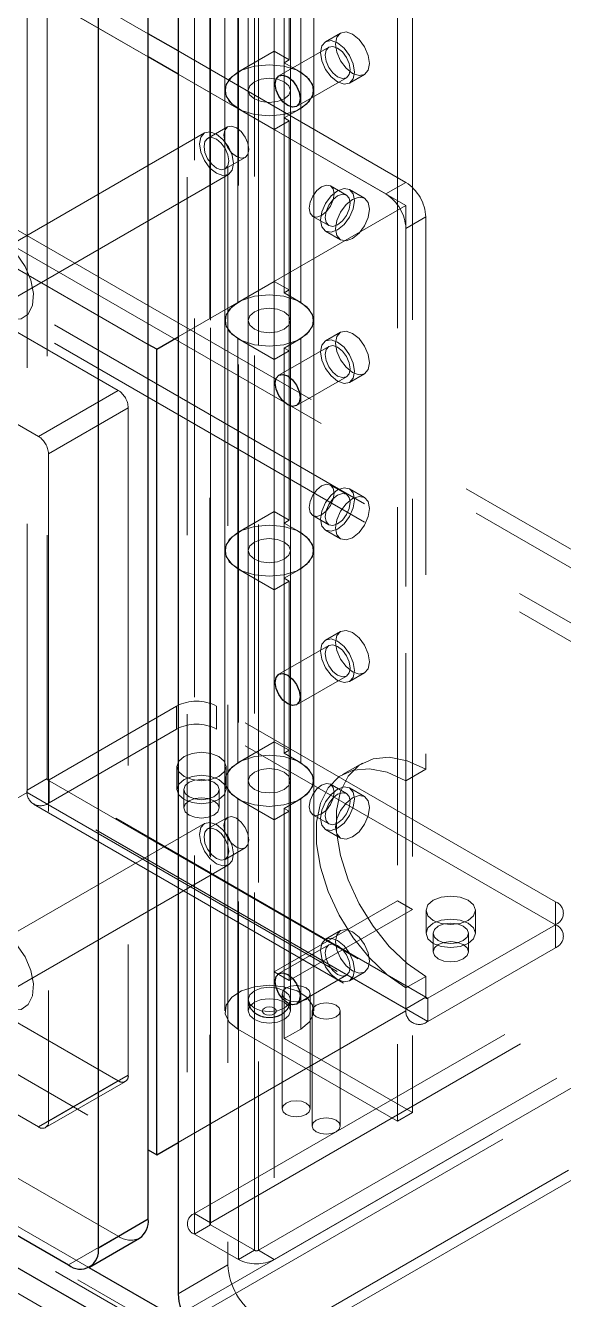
# Model space of a CAD drawing. Header units: millimetres. Extents: x 108 to 5832, y 144 to 4056.
# Drawn here: x 4662.2 to 4700.3, y 3109.6 to 3200 of the extents above; entities that cross this region are included whole.
import ezdxf

# ---------------------------------------------------------------- set-up
doc = ezdxf.new("R2010")
doc.units = ezdxf.units.MM
doc.header["$LTSCALE"] = 20
doc.linetypes.add('HIDDEN', pattern=[1.905, 1.27, -0.635])

msp = doc.modelspace()

# ---------------------------------------------------------------- linework, layer by layer
at = {"color": 1, "linetype": 'HIDDEN', "lineweight": 18}
for p, q in [((4363.463, 3357.563), (5280.156, 2828.368)), ((4364.17, 3355.849), (5280.156, 2827.061)), ((5280.156, 2823.142), (4364.17, 3351.929)), ((5280.156, 2821.835), (4363.463, 3351.031)), ((4302.935, 3320.498), (5214.395, 2794.323)), ((5214.254, 2794.078), (4302.793, 3320.253)), ((4674.166, 3115.662), (4674.166, 3243.369)), ((4675.239, 3242.634), (4675.239, 3114.927)), ((4675.297, 3115.009), (4675.297, 3242.715)), ((4675.297, 3242.552), (4675.297, 3114.845)), ((4677.277, 3112.396), (4677.277, 3240.103)), ((4678.408, 3113.049), (4678.408, 3240.756)), ((4678.691, 3240.756), (4678.691, 3113.049)), ((4679.823, 3240.103), (4679.823, 3192.581)), ((4674.166, 3114.192), (4674.166, 3227.605)), ((4676.535, 3227.957), (4676.535, 3112.009)), ((4673.639, 3227.3), (4673.639, 3114.927)), ((4679.823, 3214.464), (4679.823, 3198.133)), ((4680.883, 3213.851), (4680.883, 3197.521)), ((4491.245, 3213.096), (4666.663, 3111.829)), ((4496.222, 3213.651), (4668.756, 3114.049)), ((4676.319, 3211.688), (4676.319, 3195.357)), ((4677.969, 3211.688), (4677.969, 3195.357)), ((4680.969, 3195.357), (4680.969, 3211.688)), ((4682.619, 3195.357), (4682.619, 3211.688)), ((4677.242, 3194.071), (4677.242, 3210.402)), ((4677.969, 3210.871), (4677.969, 3130.85)), ((4680.969, 3130.85), (4680.969, 3210.871)), ((4681.697, 3210.402), (4681.697, 3194.071)), ((4680.53, 3193.398), (4680.53, 3209.728)), ((4668.756, 3105.884), (4496.222, 3205.486)), ((4688.555, 3203.871), (4688.555, 3122.217)), ((4689.616, 3204.483), (4689.616, 3122.829)), ((4670.878, 3197.741), (4662.286, 3202.7)), ((4662.286, 3202.7), (4662.286, 3145.542)), ((4670.878, 3199.373), (4665.115, 3202.7)), ((4670.878, 3197.741), (4663.701, 3201.884)), ((4663.701, 3201.884), (4663.701, 3146.522)), ((4662.286, 3201.067), (4662.286, 3145.706)), ((4684.524, 3199.423), (4683.463, 3198.81)), ((4689.156, 3188.821), (4672.999, 3198.149)), ((4679.823, 3198.133), (4677.242, 3196.643)), ((4679.823, 3198.133), (4680.883, 3197.521)), ((4683.688, 3198.42), (4680.152, 3196.379)), ((4677.242, 3196.643), (4677.242, 3180.312)), ((4680.883, 3197.521), (4680.53, 3197.316)), ((4680.53, 3197.316), (4681.696, 3196.643)), ((4681.696, 3180.312), (4681.696, 3196.643)), ((4689.156, 3187.188), (4672.999, 3196.516)), ((4687.742, 3188.005), (4672.999, 3196.516)), ((4681.402, 3194.214), (4684.938, 3196.255)), ((4685.163, 3195.866), (4686.223, 3196.478)), ((4676.319, 3195.357), (4676.319, 3179.026)), ((4677.969, 3195.357), (4677.969, 3179.026)), ((4680.969, 3179.026), (4680.969, 3195.357)), ((4682.619, 3179.026), (4682.619, 3195.357)), ((4679.823, 3192.581), (4677.242, 3194.071)), ((4680.53, 3193.398), (4681.697, 3194.071)), ((4679.823, 3192.581), (4680.883, 3193.194)), ((4680.883, 3193.194), (4680.53, 3193.398)), ((4680.53, 3193.398), (4680.53, 3180.986)), ((4680.883, 3176.863), (4680.883, 3193.194)), ((4670.878, 3177.33), (4644.609, 3192.495)), ((4674.871, 3192.334), (4659.598, 3183.517)), ((4676.511, 3192.761), (4675.096, 3191.944)), ((4679.823, 3176.25), (4679.823, 3192.581)), ((4676.346, 3189.779), (4677.761, 3190.596)), ((4661.298, 3180.572), (4676.571, 3189.389)), ((4684.938, 3187.926), (4683.806, 3188.579)), ((4687.742, 3188.005), (4689.156, 3188.821)), ((4686.223, 3187.704), (4685.163, 3188.316)), ((4672.999, 3177.861), (4689.156, 3187.188)), ((4689.156, 3130.031), (4689.156, 3187.188)), ((4647.543, 3186.31), (4668.756, 3174.064)), ((4682.556, 3186.414), (4683.688, 3185.761)), ((4690.571, 3186.372), (4689.156, 3185.555)), ((4690.571, 3186.372), (4690.571, 3147.178)), ((4683.463, 3185.371), (4684.523, 3184.759)), ((4689.156, 3185.555), (4689.156, 3146.361)), ((4641.886, 3183.045), (4663.1, 3170.798)), ((4677.242, 3180.312), (4679.823, 3181.802)), ((4679.823, 3181.802), (4680.883, 3181.19)), ((4680.53, 3180.986), (4680.883, 3181.19)), ((4680.53, 3180.986), (4681.696, 3180.312)), ((4676.319, 3179.026), (4676.319, 3162.695)), ((4677.969, 3179.026), (4677.969, 3162.695)), ((4680.969, 3162.695), (4680.969, 3179.026)), ((4682.619, 3162.695), (4682.619, 3179.026)), ((4677.242, 3161.41), (4677.242, 3177.74)), ((4677.242, 3177.74), (4679.823, 3176.25)), ((4680.53, 3177.067), (4681.697, 3177.74)), ((4681.697, 3177.74), (4681.697, 3161.409)), ((4684.524, 3178.192), (4683.463, 3177.58)), ((4679.823, 3176.25), (4680.883, 3176.863)), ((4683.688, 3177.19), (4680.152, 3175.149)), ((4680.53, 3177.067), (4680.883, 3176.863)), ((4680.53, 3160.736), (4680.53, 3177.067)), ((4680.883, 3176.863), (4680.883, 3164.859)), ((4679.823, 3176.25), (4679.823, 3165.471)), ((4679.823, 3176.25), (4679.823, 3159.92)), ((4681.402, 3172.984), (4684.938, 3175.025)), ((4685.163, 3174.636), (4686.223, 3175.248)), ((4663.1, 3170.798), (4668.756, 3174.064)), ((4669.464, 3172.839), (4663.807, 3169.574)), ((4669.464, 3172.839), (4669.464, 3125.48)), ((4663.807, 3169.574), (4663.807, 3122.214)), ((4684.938, 3166.696), (4683.806, 3167.349)), ((4686.223, 3166.474), (4685.163, 3167.086)), ((4679.823, 3165.471), (4677.242, 3163.981)), ((4679.823, 3165.471), (4680.883, 3164.859)), ((4682.556, 3165.184), (4683.688, 3164.531)), ((4680.883, 3164.859), (4680.53, 3164.655)), ((4680.53, 3164.655), (4681.696, 3163.981)), ((4683.463, 3164.141), (4684.523, 3163.529)), ((4677.242, 3163.981), (4677.242, 3147.65)), ((4681.696, 3147.65), (4681.696, 3163.981)), ((4676.319, 3162.695), (4676.319, 3146.365)), ((4677.969, 3162.695), (4677.969, 3146.365)), ((4680.969, 3146.365), (4680.969, 3162.695)), ((4682.619, 3146.365), (4682.619, 3162.695)), ((4679.823, 3159.92), (4677.242, 3161.41)), ((4680.53, 3160.736), (4681.697, 3161.409)), ((4679.823, 3159.92), (4680.883, 3160.532)), ((4680.883, 3160.532), (4680.53, 3160.736)), ((4680.53, 3160.736), (4680.53, 3148.324)), ((4680.883, 3144.201), (4680.883, 3160.532)), ((4679.823, 3143.589), (4679.823, 3159.92)), ((4684.524, 3156.962), (4683.463, 3156.35)), ((4683.688, 3155.96), (4680.152, 3153.919)), ((4681.402, 3151.754), (4684.938, 3153.795)), ((4685.163, 3153.406), (4686.223, 3154.018)), ((4663.842, 3146.44), (4672.893, 3151.666)), ((4672.893, 3151.666), (4672.893, 3150.032)), ((4699.763, 3137.787), (4675.721, 3151.665)), ((4675.721, 3150.032), (4675.721, 3151.665)), ((4663.842, 3144.807), (4672.893, 3150.032)), ((4699.763, 3136.154), (4675.721, 3150.032)), ((4677.242, 3147.65), (4679.823, 3149.14)), ((4679.823, 3149.14), (4680.883, 3148.528)), ((4680.53, 3148.324), (4680.883, 3148.528)), ((4680.53, 3148.324), (4681.696, 3147.65)), ((4672.911, 3147.379), (4672.911, 3145.746)), ((4674.166, 3115.662), (4728.33, 3146.93)), ((4676.411, 3145.746), (4676.411, 3147.379)), ((4686.071, 3147.623), (4684.657, 3146.807)), ((4689.156, 3146.361), (4690.571, 3147.178)), ((4663.701, 3146.522), (4662.286, 3145.706)), ((4690.571, 3131.01), (4663.701, 3146.522)), ((4663.742, 3146.431), (4690.612, 3130.919)), ((4690.712, 3130.929), (4663.842, 3146.44)), ((4663.842, 3144.807), (4663.842, 3146.44)), ((4675.297, 3115.009), (4729.462, 3146.277)), ((4676.319, 3146.365), (4676.319, 3130.034)), ((4677.969, 3146.365), (4677.969, 3130.034)), ((4680.969, 3130.034), (4680.969, 3146.365)), ((4682.619, 3130.034), (4682.619, 3146.365)), ((4684.938, 3145.466), (4683.806, 3146.119)), ((4644.609, 3135.337), (4662.286, 3145.542)), ((4689.156, 3130.194), (4662.286, 3145.706)), ((4662.286, 3145.542), (4689.156, 3130.031)), ((4673.411, 3145.746), (4673.411, 3144.44)), ((4675.911, 3144.44), (4675.911, 3145.746)), ((4686.223, 3145.244), (4685.163, 3145.856)), ((4662.742, 3144.698), (4689.612, 3129.187)), ((4690.712, 3129.296), (4663.842, 3144.807)), ((4677.242, 3128.748), (4677.242, 3145.079)), ((4677.242, 3145.079), (4679.823, 3143.589)), ((4732.856, 3144.318), (4678.691, 3113.049)), ((4679.823, 3143.589), (4680.883, 3144.201)), ((4681.697, 3145.079), (4680.53, 3144.405)), ((4680.53, 3144.405), (4680.883, 3144.201)), ((4680.53, 3128.074), (4680.53, 3144.405)), ((4680.883, 3144.201), (4680.883, 3132.197)), ((4681.697, 3145.079), (4681.697, 3128.748)), ((4674.871, 3143.342), (4659.598, 3134.524)), ((4676.511, 3143.768), (4675.096, 3142.952)), ((4733.987, 3143.664), (4679.823, 3112.396)), ((4679.823, 3143.589), (4679.823, 3132.81)), ((4679.823, 3143.589), (4679.823, 3112.396)), ((4682.556, 3143.954), (4683.688, 3143.301)), ((4683.463, 3142.911), (4684.523, 3142.299)), ((4676.346, 3140.787), (4677.761, 3141.603)), ((4661.298, 3131.58), (4676.571, 3140.397)), ((4728.33, 3140.398), (4673.742, 3108.884)), ((4729.037, 3139.99), (4674.449, 3108.476)), ((4668.756, 3125.072), (4647.543, 3137.318)), ((4678.691, 3106.027), (4733.28, 3137.54)), ((4679.398, 3105.619), (4733.987, 3137.132)), ((4679.823, 3132.81), (4688.555, 3137.851)), ((4680.883, 3132.197), (4689.616, 3137.239)), ((4688.555, 3137.851), (4689.616, 3137.239)), ((4690.588, 3137.174), (4690.588, 3135.541)), ((4694.088, 3135.541), (4694.088, 3137.174)), ((4699.763, 3137.787), (4699.763, 3136.154)), ((4690.712, 3130.929), (4699.763, 3136.154)), ((4699.763, 3134.521), (4699.763, 3136.154)), ((4644.609, 3135.337), (4670.878, 3120.173)), ((4684.524, 3135.732), (4683.463, 3135.12)), ((4691.088, 3135.541), (4691.088, 3134.235)), ((4693.588, 3134.235), (4693.588, 3135.541)), ((4683.688, 3134.73), (4680.152, 3132.689)), ((4690.712, 3129.296), (4699.763, 3134.521)), ((4663.1, 3121.806), (4641.886, 3134.052)), ((4680.883, 3132.197), (4679.823, 3132.81)), ((4681.402, 3130.524), (4684.938, 3132.565)), ((4685.163, 3132.175), (4686.223, 3132.788)), ((4690.571, 3132.48), (4689.156, 3131.664)), ((4690.571, 3132.48), (4690.571, 3131.01)), ((4689.156, 3131.664), (4689.156, 3130.194)), ((4680.378, 3131.255), (4680.378, 3123.09)), ((4682.378, 3123.09), (4682.378, 3131.255)), ((4689.156, 3130.194), (4690.571, 3131.01)), ((4690.712, 3130.929), (4690.712, 3129.296)), ((4672.999, 3120.703), (4689.156, 3130.031)), ((4682.5, 3130.031), (4682.5, 3121.865)), ((4684.5, 3121.865), (4684.5, 3130.031)), ((4688.555, 3122.217), (4677.242, 3128.748)), ((4680.53, 3128.074), (4681.697, 3128.748)), ((4689.616, 3122.829), (4680.53, 3128.074)), ((4663.807, 3122.214), (4669.464, 3125.48)), ((4668.756, 3125.072), (4663.1, 3121.806)), ((4663.599, 3121.756), (4669.256, 3125.022)), ((4688.555, 3122.217), (4689.616, 3122.829)), ((4675.297, 3115.009), (4674.166, 3115.662)), ((4675.297, 3114.845), (4674.166, 3114.192)), ((4675.297, 3114.845), (4678.408, 3113.049)), ((4668.756, 3114.049), (4665.221, 3112.008)), ((4674.166, 3114.192), (4677.277, 3112.396)), ((4678.408, 3113.049), (4677.277, 3112.396)), ((4678.691, 3113.049), (4679.823, 3112.396)), ((4676.535, 3112.009), (4672.999, 3109.968))]:
    msp.add_line(p, q, dxfattribs=at)
at = {"color": 7, "linetype": 'Continuous', "lineweight": 25}
for p, q in [((4300.955, 3320.008), (5213.123, 2793.425)), ((4670.878, 3115.274), (4670.878, 3231.223)), ((4667.342, 3113.233), (4667.342, 3229.182)), ((4672.999, 3225.916), (4672.999, 3109.968)), ((4492.687, 3211.61), (4665.221, 3112.008)), ((4672.999, 3198.149), (4670.878, 3199.373)), ((4672.999, 3196.516), (4670.878, 3197.741)), ((4671.479, 3176.983), (4672.999, 3177.861)), ((4671.479, 3176.983), (4670.878, 3177.33)), ((4671.479, 3119.826), (4671.479, 3176.983)), ((4671.479, 3119.826), (4672.999, 3120.703)), ((4670.878, 3120.173), (4671.479, 3119.826)), ((4667.342, 3113.233), (4670.878, 3115.274)), ((4666.721, 3111.86), (4670.256, 3113.901))]:
    msp.add_line(p, q, dxfattribs=at)
at = {"color": 8, "linetype": 'Continuous', "lineweight": 25}
msp.add_line((4666.663, 3111.829), (4673.678, 3107.779), dxfattribs=at)
at = {"color": 1, "linetype": 'HIDDEN', "lineweight": 18, "flags": 128}
for points in [[(4686.575, 3197.256), (4686.484, 3197.84), (4686.223, 3198.441), (4685.833, 3198.967), (4685.373, 3199.338), (4684.913, 3199.498), (4684.523, 3199.423), (4684.263, 3199.123), (4684.171, 3198.644), (4684.263, 3198.06), (4684.523, 3197.459), (4684.913, 3196.933), (4685.373, 3196.562), (4685.833, 3196.402), (4686.223, 3196.478), (4686.484, 3196.778), (4686.575, 3197.256)], [(4685.515, 3196.644), (4685.423, 3197.228), (4685.163, 3197.829), (4684.773, 3198.355), (4684.313, 3198.726), (4683.853, 3198.886), (4683.463, 3198.81), (4683.202, 3198.51), (4683.111, 3198.032), (4683.202, 3197.448), (4683.463, 3196.847), (4683.853, 3196.321), (4684.313, 3195.95), (4684.773, 3195.79), (4685.163, 3195.866), (4685.423, 3196.166), (4685.515, 3196.644)], [(4683.429, 3197.848), (4683.496, 3198.2), (4683.688, 3198.421), (4683.975, 3198.476), (4684.313, 3198.359), (4684.651, 3198.086), (4684.938, 3197.699), (4685.129, 3197.257), (4685.197, 3196.828), (4685.129, 3196.476), (4684.938, 3196.255), (4684.651, 3196.2), (4684.313, 3196.317), (4683.975, 3196.59), (4683.688, 3196.977), (4683.496, 3197.419), (4683.429, 3197.848)], [(4681.697, 3194.071), (4682.307, 3194.568), (4682.599, 3195.153), (4682.54, 3195.762), (4682.136, 3196.325), (4681.433, 3196.779), (4680.509, 3197.073), (4679.469, 3197.175), (4678.429, 3197.073), (4677.505, 3196.779), (4676.802, 3196.324), (4676.398, 3195.762), (4676.339, 3195.153), (4676.631, 3194.568), (4677.242, 3194.071)], [(4681.696, 3196.643), (4682.307, 3196.146), (4682.599, 3195.561), (4682.54, 3194.952), (4682.136, 3194.39), (4681.433, 3193.935), (4680.509, 3193.641), (4679.469, 3193.539), (4678.429, 3193.641), (4677.505, 3193.935), (4676.802, 3194.39), (4676.398, 3194.952), (4676.339, 3195.561), (4676.631, 3196.146), (4677.242, 3196.643)], [(4678.408, 3195.969), (4678.895, 3196.157), (4679.469, 3196.223), (4680.043, 3196.157), (4680.53, 3195.969), (4680.855, 3195.688), (4680.969, 3195.357), (4680.855, 3195.026), (4680.53, 3194.745), (4680.043, 3194.557), (4679.469, 3194.491), (4678.895, 3194.557), (4678.408, 3194.745), (4678.083, 3195.026), (4677.969, 3195.357), (4678.083, 3195.688), (4678.408, 3195.969)], [(4680.53, 3195.969), (4680.043, 3196.157), (4679.469, 3196.223), (4678.895, 3196.157), (4678.408, 3195.969), (4678.083, 3195.688), (4677.969, 3195.357), (4678.083, 3195.026), (4678.408, 3194.745), (4678.895, 3194.557), (4679.469, 3194.491), (4680.043, 3194.557), (4680.53, 3194.745), (4680.855, 3195.026), (4680.969, 3195.357), (4680.855, 3195.688), (4680.53, 3195.969)], [(4675.721, 3189.474), (4676.181, 3189.314), (4676.571, 3189.389), (4676.832, 3189.689), (4676.924, 3190.168), (4676.832, 3190.752), (4676.571, 3191.353), (4676.181, 3191.879), (4675.721, 3192.25), (4675.261, 3192.41), (4674.871, 3192.334), (4674.611, 3192.034), (4674.519, 3191.556), (4674.611, 3190.972), (4674.871, 3190.371), (4675.261, 3189.845), (4675.721, 3189.474)], [(4676.252, 3192.188), (4676.319, 3192.54), (4676.511, 3192.761), (4676.797, 3192.816), (4677.136, 3192.699), (4677.474, 3192.426), (4677.761, 3192.039), (4677.952, 3191.597), (4678.02, 3191.168), (4677.952, 3190.816), (4677.761, 3190.596), (4677.474, 3190.54), (4677.136, 3190.657), (4676.797, 3190.93), (4676.511, 3191.317), (4676.319, 3191.759), (4676.252, 3192.188)], [(4676.605, 3190.351), (4676.538, 3190.781), (4676.346, 3191.223), (4676.06, 3191.609), (4675.721, 3191.882), (4675.383, 3192), (4675.096, 3191.944), (4674.905, 3191.724), (4674.838, 3191.372), (4674.905, 3190.943), (4675.096, 3190.501), (4675.383, 3190.114), (4675.721, 3189.841), (4676.06, 3189.723), (4676.346, 3189.779), (4676.538, 3190), (4676.605, 3190.351)], [(4684.065, 3188.007), (4683.998, 3188.359), (4683.806, 3188.579), (4683.52, 3188.635), (4683.181, 3188.517), (4682.843, 3188.245), (4682.556, 3187.858), (4682.365, 3187.416), (4682.298, 3186.987), (4682.365, 3186.635), (4682.556, 3186.414), (4682.843, 3186.359), (4683.181, 3186.476), (4683.52, 3186.749), (4683.806, 3187.136), (4683.998, 3187.578), (4684.065, 3188.007)], [(4683.111, 3186.15), (4683.202, 3186.734), (4683.463, 3187.335), (4683.853, 3187.861), (4684.313, 3188.232), (4684.773, 3188.392), (4685.163, 3188.316), (4685.423, 3188.016), (4685.515, 3187.538), (4685.423, 3186.954), (4685.163, 3186.353), (4684.773, 3185.827), (4684.313, 3185.456), (4683.853, 3185.296), (4683.463, 3185.371), (4683.202, 3185.671), (4683.111, 3186.15)], [(4684.313, 3187.864), (4683.974, 3187.591), (4683.688, 3187.205), (4683.496, 3186.763), (4683.429, 3186.333), (4683.496, 3185.982), (4683.688, 3185.761), (4683.974, 3185.705), (4684.313, 3185.823), (4684.651, 3186.096), (4684.938, 3186.483), (4685.129, 3186.924), (4685.197, 3187.354), (4685.129, 3187.706), (4684.938, 3187.926), (4684.651, 3187.982), (4684.313, 3187.864)], [(4684.171, 3185.537), (4684.263, 3186.122), (4684.523, 3186.722), (4684.913, 3187.248), (4685.373, 3187.62), (4685.833, 3187.779), (4686.223, 3187.704), (4686.484, 3187.404), (4686.575, 3186.925), (4686.484, 3186.341), (4686.223, 3185.74), (4685.833, 3185.214), (4685.373, 3184.843), (4684.913, 3184.683), (4684.523, 3184.759), (4684.263, 3185.059), (4684.171, 3185.537)], [(4660.448, 3179.391), (4661.194, 3179.104), (4661.859, 3179.135), (4662.372, 3179.482), (4662.676, 3180.107), (4662.738, 3180.942), (4662.552, 3181.896), (4662.139, 3182.866), (4661.542, 3183.747), (4660.826, 3184.444), (4660.07, 3184.88), (4659.354, 3185.01), (4658.757, 3184.818), (4658.343, 3184.325), (4658.158, 3183.586), (4658.22, 3182.679), (4658.524, 3181.704), (4659.036, 3180.765), (4659.702, 3179.965), (4660.448, 3179.391)], [(4677.242, 3177.74), (4676.631, 3178.237), (4676.339, 3178.823), (4676.398, 3179.431), (4676.802, 3179.994), (4677.505, 3180.448), (4678.429, 3180.743), (4679.469, 3180.845), (4680.509, 3180.743), (4681.433, 3180.448), (4682.136, 3179.994), (4682.54, 3179.431), (4682.599, 3178.823), (4682.307, 3178.237), (4681.697, 3177.74)], [(4677.242, 3180.312), (4676.631, 3179.815), (4676.339, 3179.23), (4676.398, 3178.621), (4676.802, 3178.059), (4677.505, 3177.604), (4678.429, 3177.31), (4679.469, 3177.208), (4680.509, 3177.31), (4681.433, 3177.604), (4682.136, 3178.059), (4682.54, 3178.621), (4682.599, 3179.23), (4682.307, 3179.815), (4681.696, 3180.312)], [(4678.408, 3179.638), (4678.083, 3179.358), (4677.969, 3179.026), (4678.083, 3178.695), (4678.408, 3178.414), (4678.895, 3178.226), (4679.469, 3178.16), (4680.043, 3178.226), (4680.53, 3178.414), (4680.855, 3178.695), (4680.969, 3179.026), (4680.855, 3179.357), (4680.53, 3179.638), (4680.043, 3179.826), (4679.469, 3179.892), (4678.895, 3179.826), (4678.408, 3179.638)], [(4680.53, 3179.638), (4680.855, 3179.357), (4680.969, 3179.026), (4680.855, 3178.695), (4680.53, 3178.414), (4680.043, 3178.226), (4679.469, 3178.16), (4678.895, 3178.226), (4678.408, 3178.414), (4678.083, 3178.695), (4677.969, 3179.026), (4678.083, 3179.358), (4678.408, 3179.638), (4678.895, 3179.826), (4679.469, 3179.892), (4680.043, 3179.826), (4680.53, 3179.638)], [(4685.515, 3175.414), (4685.423, 3175.998), (4685.163, 3176.599), (4684.773, 3177.125), (4684.313, 3177.496), (4683.853, 3177.656), (4683.463, 3177.58), (4683.202, 3177.28), (4683.111, 3176.802), (4683.202, 3176.218), (4683.463, 3175.617), (4683.853, 3175.091), (4684.313, 3174.72), (4684.773, 3174.56), (4685.163, 3174.636), (4685.423, 3174.936), (4685.515, 3175.414)], [(4686.575, 3176.026), (4686.484, 3176.61), (4686.223, 3177.211), (4685.833, 3177.737), (4685.373, 3178.108), (4684.913, 3178.268), (4684.523, 3178.192), (4684.263, 3177.893), (4684.171, 3177.414), (4684.263, 3176.83), (4684.523, 3176.229), (4684.913, 3175.703), (4685.373, 3175.332), (4685.833, 3175.172), (4686.223, 3175.248), (4686.484, 3175.548), (4686.575, 3176.026)], [(4683.429, 3176.618), (4683.496, 3176.97), (4683.688, 3177.19), (4683.975, 3177.246), (4684.313, 3177.129), (4684.651, 3176.856), (4684.938, 3176.469), (4685.129, 3176.027), (4685.197, 3175.598), (4685.129, 3175.246), (4684.938, 3175.025), (4684.651, 3174.97), (4684.313, 3175.087), (4683.975, 3175.36), (4683.688, 3175.747), (4683.496, 3176.189), (4683.429, 3176.618)], [(4684.065, 3166.777), (4683.998, 3167.129), (4683.806, 3167.349), (4683.52, 3167.405), (4683.181, 3167.287), (4682.843, 3167.014), (4682.556, 3166.628), (4682.365, 3166.186), (4682.298, 3165.756), (4682.365, 3165.405), (4682.556, 3165.184), (4682.843, 3165.128), (4683.181, 3165.246), (4683.52, 3165.519), (4683.806, 3165.906), (4683.998, 3166.348), (4684.065, 3166.777)], [(4683.111, 3164.92), (4683.202, 3165.504), (4683.463, 3166.104), (4683.853, 3166.631), (4684.313, 3167.002), (4684.773, 3167.162), (4685.163, 3167.086), (4685.423, 3166.786), (4685.515, 3166.308), (4685.423, 3165.724), (4685.163, 3165.123), (4684.773, 3164.597), (4684.313, 3164.226), (4683.853, 3164.066), (4683.463, 3164.141), (4683.202, 3164.441), (4683.111, 3164.92)], [(4684.313, 3166.634), (4683.974, 3166.361), (4683.688, 3165.975), (4683.496, 3165.533), (4683.429, 3165.103), (4683.496, 3164.752), (4683.688, 3164.531), (4683.974, 3164.475), (4684.313, 3164.593), (4684.651, 3164.866), (4684.938, 3165.253), (4685.129, 3165.694), (4685.197, 3166.124), (4685.129, 3166.476), (4684.938, 3166.696), (4684.651, 3166.752), (4684.313, 3166.634)], [(4684.171, 3164.307), (4684.263, 3164.891), (4684.523, 3165.492), (4684.913, 3166.018), (4685.373, 3166.389), (4685.833, 3166.549), (4686.223, 3166.474), (4686.484, 3166.174), (4686.575, 3165.695), (4686.484, 3165.111), (4686.223, 3164.51), (4685.833, 3163.984), (4685.373, 3163.613), (4684.913, 3163.453), (4684.523, 3163.529), (4684.263, 3163.829), (4684.171, 3164.307)], [(4681.697, 3161.409), (4682.307, 3161.906), (4682.599, 3162.492), (4682.54, 3163.1), (4682.136, 3163.663), (4681.433, 3164.117), (4680.509, 3164.412), (4679.469, 3164.514), (4678.429, 3164.412), (4677.505, 3164.117), (4676.802, 3163.663), (4676.398, 3163.1), (4676.339, 3162.492), (4676.631, 3161.906), (4677.242, 3161.41)], [(4681.696, 3163.981), (4682.307, 3163.484), (4682.599, 3162.899), (4682.54, 3162.291), (4682.136, 3161.728), (4681.433, 3161.274), (4680.509, 3160.979), (4679.469, 3160.877), (4678.429, 3160.979), (4677.505, 3161.274), (4676.802, 3161.728), (4676.398, 3162.291), (4676.339, 3162.899), (4676.631, 3163.484), (4677.242, 3163.981)], [(4678.408, 3163.308), (4678.895, 3163.495), (4679.469, 3163.561), (4680.043, 3163.495), (4680.53, 3163.308), (4680.855, 3163.027), (4680.969, 3162.695), (4680.855, 3162.364), (4680.53, 3162.083), (4680.043, 3161.895), (4679.469, 3161.829), (4678.895, 3161.895), (4678.408, 3162.083), (4678.083, 3162.364), (4677.969, 3162.695), (4678.083, 3163.027), (4678.408, 3163.308)], [(4680.53, 3163.308), (4680.043, 3163.495), (4679.469, 3163.561), (4678.895, 3163.495), (4678.408, 3163.308), (4678.083, 3163.027), (4677.969, 3162.695), (4678.083, 3162.364), (4678.408, 3162.083), (4678.895, 3161.895), (4679.469, 3161.829), (4680.043, 3161.895), (4680.53, 3162.083), (4680.855, 3162.364), (4680.969, 3162.695), (4680.855, 3163.027), (4680.53, 3163.308)], [(4686.575, 3154.796), (4686.484, 3155.38), (4686.223, 3155.981), (4685.833, 3156.507), (4685.373, 3156.878), (4684.913, 3157.038), (4684.523, 3156.962), (4684.263, 3156.663), (4684.171, 3156.184), (4684.263, 3155.6), (4684.523, 3154.999), (4684.913, 3154.473), (4685.373, 3154.102), (4685.833, 3153.942), (4686.223, 3154.018), (4686.484, 3154.318), (4686.575, 3154.796)], [(4685.515, 3154.184), (4685.423, 3154.768), (4685.163, 3155.369), (4684.773, 3155.895), (4684.313, 3156.266), (4683.853, 3156.426), (4683.463, 3156.35), (4683.202, 3156.05), (4683.111, 3155.572), (4683.202, 3154.988), (4683.463, 3154.387), (4683.853, 3153.861), (4684.313, 3153.49), (4684.773, 3153.33), (4685.163, 3153.406), (4685.423, 3153.705), (4685.515, 3154.184)], [(4683.429, 3155.388), (4683.496, 3155.74), (4683.688, 3155.96), (4683.975, 3156.016), (4684.313, 3155.898), (4684.651, 3155.626), (4684.938, 3155.239), (4685.129, 3154.797), (4685.197, 3154.368), (4685.129, 3154.016), (4684.938, 3153.795), (4684.651, 3153.74), (4684.313, 3153.857), (4683.975, 3154.13), (4683.688, 3154.517), (4683.496, 3154.959), (4683.429, 3155.388)], [(4675.898, 3146.665), (4676.278, 3146.993), (4676.411, 3147.379), (4676.278, 3147.766), (4675.898, 3148.094), (4675.33, 3148.313), (4674.661, 3148.39), (4673.991, 3148.313), (4673.423, 3148.094), (4673.044, 3147.766), (4672.911, 3147.379), (4673.044, 3146.993), (4673.423, 3146.665), (4673.991, 3146.446), (4674.661, 3146.369), (4675.33, 3146.446), (4675.898, 3146.665)], [(4677.242, 3145.079), (4676.631, 3145.576), (4676.339, 3146.161), (4676.398, 3146.769), (4676.802, 3147.332), (4677.505, 3147.786), (4678.429, 3148.081), (4679.469, 3148.183), (4680.509, 3148.081), (4681.433, 3147.786), (4682.136, 3147.332), (4682.54, 3146.769), (4682.599, 3146.161), (4682.307, 3145.576), (4681.697, 3145.079)], [(4690.571, 3132.48), (4689.248, 3133.405), (4687.982, 3134.61), (4686.83, 3136.043), (4685.841, 3137.642), (4685.059, 3139.336), (4684.518, 3141.052), (4684.242, 3142.715), (4684.242, 3144.251), (4684.518, 3145.594), (4685.059, 3146.685), (4685.841, 3147.477), (4686.83, 3147.934), (4687.982, 3148.037), (4689.248, 3147.781), (4690.571, 3147.178)], [(4677.242, 3147.65), (4676.631, 3147.154), (4676.339, 3146.568), (4676.398, 3145.96), (4676.802, 3145.397), (4677.505, 3144.943), (4678.429, 3144.648), (4679.469, 3144.546), (4680.509, 3144.648), (4681.433, 3144.943), (4682.136, 3145.397), (4682.54, 3145.96), (4682.599, 3146.568), (4682.307, 3147.154), (4681.696, 3147.65)], [(4678.408, 3146.977), (4678.083, 3146.696), (4677.969, 3146.365), (4678.083, 3146.033), (4678.408, 3145.752), (4678.895, 3145.564), (4679.469, 3145.499), (4680.043, 3145.564), (4680.53, 3145.752), (4680.855, 3146.033), (4680.969, 3146.365), (4680.855, 3146.696), (4680.53, 3146.977), (4680.043, 3147.165), (4679.469, 3147.23), (4678.895, 3147.165), (4678.408, 3146.977)], [(4680.53, 3146.977), (4680.855, 3146.696), (4680.969, 3146.365), (4680.855, 3146.033), (4680.53, 3145.752), (4680.043, 3145.564), (4679.469, 3145.499), (4678.895, 3145.564), (4678.408, 3145.752), (4678.083, 3146.033), (4677.969, 3146.365), (4678.083, 3146.696), (4678.408, 3146.977), (4678.895, 3147.165), (4679.469, 3147.23), (4680.043, 3147.165), (4680.53, 3146.977)], [(4689.156, 3146.361), (4687.833, 3146.965), (4686.568, 3147.22), (4685.416, 3147.117), (4684.427, 3146.66), (4683.645, 3145.869), (4683.104, 3144.778), (4682.827, 3143.434), (4682.827, 3141.898), (4683.104, 3140.236), (4683.645, 3138.52), (4684.427, 3136.825), (4685.416, 3135.227), (4686.568, 3133.793), (4687.833, 3132.588), (4689.156, 3131.664)], [(4675.898, 3145.032), (4676.278, 3145.36), (4676.411, 3145.746), (4676.278, 3146.133), (4675.898, 3146.461), (4675.33, 3146.68), (4674.661, 3146.757), (4673.991, 3146.68), (4673.423, 3146.461), (4673.044, 3146.133), (4672.911, 3145.746), (4673.044, 3145.36), (4673.423, 3145.032), (4673.991, 3144.813), (4674.661, 3144.736), (4675.33, 3144.813), (4675.898, 3145.032)], [(4673.777, 3146.257), (4673.506, 3146.022), (4673.411, 3145.746), (4673.506, 3145.47), (4673.777, 3145.236), (4674.182, 3145.08), (4674.661, 3145.025), (4675.139, 3145.08), (4675.545, 3145.236), (4675.816, 3145.47), (4675.911, 3145.746), (4675.816, 3146.022), (4675.545, 3146.257), (4675.139, 3146.413), (4674.661, 3146.468), (4674.182, 3146.413), (4673.777, 3146.257)], [(4684.065, 3145.547), (4683.998, 3145.899), (4683.806, 3146.119), (4683.52, 3146.175), (4683.181, 3146.057), (4682.843, 3145.784), (4682.556, 3145.398), (4682.365, 3144.956), (4682.298, 3144.526), (4682.365, 3144.175), (4682.556, 3143.954), (4682.843, 3143.898), (4683.181, 3144.016), (4683.52, 3144.289), (4683.806, 3144.676), (4683.998, 3145.117), (4684.065, 3145.547)], [(4673.777, 3144.95), (4673.506, 3144.716), (4673.411, 3144.44), (4673.506, 3144.164), (4673.777, 3143.93), (4674.182, 3143.773), (4674.661, 3143.718), (4675.139, 3143.773), (4675.545, 3143.93), (4675.816, 3144.164), (4675.911, 3144.44), (4675.816, 3144.716), (4675.545, 3144.95), (4675.139, 3145.106), (4674.661, 3145.161), (4674.182, 3145.106), (4673.777, 3144.95)], [(4683.111, 3143.69), (4683.202, 3144.274), (4683.463, 3144.874), (4683.853, 3145.4), (4684.313, 3145.772), (4684.773, 3145.932), (4685.163, 3145.856), (4685.423, 3145.556), (4685.515, 3145.078), (4685.423, 3144.493), (4685.163, 3143.893), (4684.773, 3143.367), (4684.313, 3142.995), (4683.853, 3142.836), (4683.463, 3142.911), (4683.202, 3143.211), (4683.111, 3143.69)], [(4684.313, 3145.404), (4683.974, 3145.131), (4683.688, 3144.744), (4683.496, 3144.303), (4683.429, 3143.873), (4683.496, 3143.522), (4683.688, 3143.301), (4683.974, 3143.245), (4684.313, 3143.363), (4684.651, 3143.636), (4684.938, 3144.023), (4685.129, 3144.464), (4685.197, 3144.894), (4685.129, 3145.246), (4684.938, 3145.466), (4684.651, 3145.522), (4684.313, 3145.404)], [(4684.171, 3143.077), (4684.263, 3143.661), (4684.523, 3144.262), (4684.913, 3144.788), (4685.373, 3145.159), (4685.833, 3145.319), (4686.223, 3145.243), (4686.484, 3144.944), (4686.575, 3144.465), (4686.484, 3143.881), (4686.223, 3143.28), (4685.833, 3142.754), (4685.373, 3142.383), (4684.913, 3142.223), (4684.523, 3142.299), (4684.263, 3142.599), (4684.171, 3143.077)], [(4675.721, 3140.481), (4676.181, 3140.321), (4676.571, 3140.397), (4676.832, 3140.697), (4676.924, 3141.175), (4676.832, 3141.759), (4676.571, 3142.36), (4676.181, 3142.886), (4675.721, 3143.257), (4675.261, 3143.417), (4674.871, 3143.342), (4674.611, 3143.042), (4674.519, 3142.563), (4674.611, 3141.979), (4674.871, 3141.378), (4675.261, 3140.852), (4675.721, 3140.481)], [(4676.252, 3143.196), (4676.319, 3143.548), (4676.511, 3143.768), (4676.797, 3143.824), (4677.136, 3143.706), (4677.474, 3143.433), (4677.761, 3143.047), (4677.952, 3142.605), (4678.02, 3142.175), (4677.952, 3141.824), (4677.761, 3141.603), (4677.474, 3141.547), (4677.136, 3141.665), (4676.797, 3141.938), (4676.511, 3142.325), (4676.319, 3142.766), (4676.252, 3143.196)], [(4676.605, 3141.359), (4676.538, 3141.788), (4676.346, 3142.23), (4676.06, 3142.617), (4675.721, 3142.89), (4675.383, 3143.008), (4675.096, 3142.952), (4674.905, 3142.731), (4674.838, 3142.38), (4674.905, 3141.95), (4675.096, 3141.508), (4675.383, 3141.121), (4675.721, 3140.849), (4676.06, 3140.731), (4676.346, 3140.787), (4676.538, 3141.007), (4676.605, 3141.359)], [(4693.576, 3136.46), (4693.955, 3136.788), (4694.088, 3137.174), (4693.955, 3137.561), (4693.576, 3137.889), (4693.008, 3138.108), (4692.338, 3138.185), (4691.669, 3138.108), (4691.101, 3137.889), (4690.722, 3137.561), (4690.588, 3137.174), (4690.722, 3136.788), (4691.101, 3136.46), (4691.669, 3136.241), (4692.338, 3136.164), (4693.008, 3136.241), (4693.576, 3136.46)], [(4693.576, 3134.827), (4693.955, 3135.155), (4694.088, 3135.541), (4693.955, 3135.928), (4693.576, 3136.256), (4693.008, 3136.475), (4692.338, 3136.551), (4691.669, 3136.475), (4691.101, 3136.256), (4690.722, 3135.928), (4690.588, 3135.541), (4690.722, 3135.155), (4691.101, 3134.827), (4691.669, 3134.608), (4692.338, 3134.531), (4693.008, 3134.608), (4693.576, 3134.827)], [(4691.455, 3136.051), (4691.184, 3135.817), (4691.088, 3135.541), (4691.184, 3135.265), (4691.455, 3135.031), (4691.86, 3134.875), (4692.338, 3134.82), (4692.817, 3134.875), (4693.222, 3135.031), (4693.493, 3135.265), (4693.588, 3135.541), (4693.493, 3135.817), (4693.222, 3136.051), (4692.817, 3136.208), (4692.338, 3136.263), (4691.86, 3136.208), (4691.455, 3136.051)], [(4660.448, 3130.398), (4661.194, 3130.111), (4661.859, 3130.143), (4662.372, 3130.49), (4662.676, 3131.114), (4662.738, 3131.949), (4662.552, 3132.903), (4662.139, 3133.873), (4661.542, 3134.755), (4660.826, 3135.451), (4660.07, 3135.888), (4659.354, 3136.017), (4658.757, 3135.825), (4658.343, 3135.333), (4658.158, 3134.593), (4658.22, 3133.687), (4658.524, 3132.711), (4659.036, 3131.773), (4659.702, 3130.973), (4660.448, 3130.398)], [(4685.515, 3132.954), (4685.423, 3133.538), (4685.163, 3134.139), (4684.773, 3134.665), (4684.313, 3135.036), (4683.853, 3135.196), (4683.463, 3135.12), (4683.202, 3134.82), (4683.111, 3134.342), (4683.202, 3133.758), (4683.463, 3133.157), (4683.853, 3132.631), (4684.313, 3132.26), (4684.773, 3132.1), (4685.163, 3132.176), (4685.423, 3132.475), (4685.515, 3132.954)], [(4686.575, 3133.566), (4686.484, 3134.15), (4686.223, 3134.751), (4685.833, 3135.277), (4685.373, 3135.648), (4684.913, 3135.808), (4684.523, 3135.732), (4684.263, 3135.432), (4684.171, 3134.954), (4684.263, 3134.37), (4684.523, 3133.769), (4684.913, 3133.243), (4685.373, 3132.872), (4685.833, 3132.712), (4686.223, 3132.788), (4686.484, 3133.088), (4686.575, 3133.566)], [(4683.429, 3134.158), (4683.496, 3134.51), (4683.688, 3134.73), (4683.975, 3134.786), (4684.313, 3134.668), (4684.651, 3134.395), (4684.938, 3134.009), (4685.129, 3133.567), (4685.197, 3133.138), (4685.129, 3132.786), (4684.938, 3132.565), (4684.651, 3132.51), (4684.313, 3132.627), (4683.975, 3132.9), (4683.688, 3133.287), (4683.496, 3133.729), (4683.429, 3134.158)], [(4691.455, 3134.745), (4691.184, 3134.511), (4691.088, 3134.235), (4691.184, 3133.959), (4691.455, 3133.724), (4691.86, 3133.568), (4692.338, 3133.513), (4692.817, 3133.568), (4693.222, 3133.724), (4693.493, 3133.959), (4693.588, 3134.235), (4693.493, 3134.511), (4693.222, 3134.745), (4692.817, 3134.901), (4692.338, 3134.956), (4691.86, 3134.901), (4691.455, 3134.745)], [(4681.697, 3128.748), (4682.307, 3129.245), (4682.599, 3129.83), (4682.54, 3130.438), (4682.136, 3131.001), (4681.433, 3131.455), (4680.509, 3131.75), (4679.469, 3131.852), (4678.429, 3131.75), (4677.505, 3131.455), (4676.802, 3131.001), (4676.398, 3130.438), (4676.339, 3129.83), (4676.631, 3129.245), (4677.242, 3128.748)], [(4680.53, 3131.463), (4680.043, 3131.65), (4679.469, 3131.716), (4678.895, 3131.65), (4678.408, 3131.463), (4678.083, 3131.182), (4677.969, 3130.85), (4678.083, 3130.519), (4678.408, 3130.238), (4678.895, 3130.05), (4679.469, 3129.984), (4680.043, 3130.05), (4680.53, 3130.238), (4680.855, 3130.519), (4680.969, 3130.85), (4680.855, 3131.182), (4680.53, 3131.463)], [(4680.671, 3130.847), (4680.454, 3131.034), (4680.378, 3131.255), (4680.454, 3131.476), (4680.671, 3131.663), (4680.996, 3131.789), (4681.378, 3131.833), (4681.761, 3131.789), (4682.085, 3131.663), (4682.302, 3131.476), (4682.378, 3131.255), (4682.302, 3131.034), (4682.085, 3130.847), (4681.761, 3130.722), (4681.378, 3130.678), (4680.996, 3130.722), (4680.671, 3130.847)], [(4678.408, 3130.646), (4678.895, 3130.834), (4679.469, 3130.9), (4680.043, 3130.834), (4680.53, 3130.646), (4680.855, 3130.365), (4680.969, 3130.034), (4680.855, 3129.702), (4680.53, 3129.421), (4680.043, 3129.234), (4679.469, 3129.168), (4678.895, 3129.234), (4678.408, 3129.421), (4678.083, 3129.702), (4677.969, 3130.034), (4678.083, 3130.365), (4678.408, 3130.646)], [(4679.823, 3129.83), (4679.931, 3129.923), (4679.969, 3130.034), (4679.931, 3130.144), (4679.823, 3130.238), (4679.66, 3130.3), (4679.469, 3130.322), (4679.278, 3130.3), (4679.116, 3130.238), (4679.007, 3130.144), (4678.969, 3130.034), (4679.007, 3129.923), (4679.115, 3129.83), (4679.278, 3129.767), (4679.469, 3129.745), (4679.66, 3129.767), (4679.823, 3129.83)], [(4682.792, 3129.622), (4682.576, 3129.81), (4682.5, 3130.031), (4682.576, 3130.252), (4682.792, 3130.439), (4683.117, 3130.564), (4683.5, 3130.608), (4683.882, 3130.564), (4684.207, 3130.439), (4684.423, 3130.252), (4684.5, 3130.031), (4684.423, 3129.81), (4684.207, 3129.622), (4683.882, 3129.497), (4683.5, 3129.453), (4683.117, 3129.497), (4682.792, 3129.622)], [(4682.085, 3123.498), (4682.302, 3123.311), (4682.378, 3123.09), (4682.302, 3122.869), (4682.085, 3122.682), (4681.761, 3122.557), (4681.378, 3122.513), (4680.996, 3122.557), (4680.671, 3122.682), (4680.454, 3122.869), (4680.378, 3123.09), (4680.454, 3123.311), (4680.671, 3123.498), (4680.996, 3123.623), (4681.378, 3123.667), (4681.761, 3123.623), (4682.085, 3123.498)], [(4684.207, 3122.273), (4684.423, 3122.086), (4684.5, 3121.865), (4684.423, 3121.644), (4684.207, 3121.457), (4683.882, 3121.332), (4683.5, 3121.288), (4683.117, 3121.332), (4682.792, 3121.457), (4682.576, 3121.644), (4682.5, 3121.865), (4682.576, 3122.086), (4682.792, 3122.273), (4683.117, 3122.399), (4683.5, 3122.443), (4683.882, 3122.399), (4684.207, 3122.273)]]:
    msp.add_lwpolyline(points, dxfattribs=at)
at = {"color": 7, "linetype": 'Continuous', "lineweight": 25, "flags": 128}
for points in [[(4679.893, 3195.807), (4679.961, 3196.159), (4680.152, 3196.38), (4680.439, 3196.435), (4680.777, 3196.318), (4681.115, 3196.045), (4681.402, 3195.658), (4681.594, 3195.216), (4681.661, 3194.787), (4681.594, 3194.435), (4681.402, 3194.214), (4681.115, 3194.159), (4680.777, 3194.276), (4680.439, 3194.549), (4680.152, 3194.936), (4679.961, 3195.378), (4679.893, 3195.807)], [(4679.893, 3174.577), (4679.961, 3174.929), (4680.152, 3175.149), (4680.439, 3175.205), (4680.777, 3175.088), (4681.115, 3174.815), (4681.402, 3174.428), (4681.594, 3173.986), (4681.661, 3173.557), (4681.594, 3173.205), (4681.402, 3172.984), (4681.115, 3172.929), (4680.777, 3173.046), (4680.439, 3173.319), (4680.152, 3173.706), (4679.961, 3174.148), (4679.893, 3174.577)], [(4679.893, 3153.347), (4679.961, 3153.699), (4680.152, 3153.919), (4680.439, 3153.975), (4680.777, 3153.857), (4681.115, 3153.585), (4681.402, 3153.198), (4681.594, 3152.756), (4681.661, 3152.327), (4681.594, 3151.975), (4681.402, 3151.754), (4681.115, 3151.699), (4680.777, 3151.816), (4680.439, 3152.089), (4680.152, 3152.476), (4679.961, 3152.918), (4679.893, 3153.347)], [(4679.893, 3132.117), (4679.961, 3132.469), (4680.152, 3132.689), (4680.439, 3132.745), (4680.777, 3132.627), (4681.115, 3132.354), (4681.402, 3131.968), (4681.594, 3131.526), (4681.661, 3131.097), (4681.594, 3130.745), (4681.402, 3130.524), (4681.115, 3130.469), (4680.777, 3130.586), (4680.439, 3130.859), (4680.152, 3131.246), (4679.961, 3131.688), (4679.893, 3132.117)]]:
    msp.add_lwpolyline(points, dxfattribs=at)
at = {"color": 1, "linetype": 'HIDDEN', "lineweight": 18}
for centre, radius, start, end in [((4687.501, 3186.232), 3.073, 2.60159, 57.39841), ((4686.086, 3185.416), 3.073, 2.60159, 57.39841), ((4667.928, 3172.769), 1.537, 2.60614, 57.3978), ((4662.272, 3169.504), 1.537, 2.60614, 57.3978), ((4674.307, 3148.936), 3.074, 62.60863, 117.38989), ((4674.307, 3147.303), 3.074, 62.60863, 117.38989), ((4663.787, 3146.508), 0.0874, 170.78531, 309.18915), ((4663.235, 3145.552), 0.961, 170.78623, 309.20301), ((4699.453, 3136.97), 0.873, 290.77977, 69.21875), ((4699.453, 3135.337), 0.873, 290.77977, 69.21875), ((4690.657, 3130.996), 0.0874, 170.78531, 309.18915), ((4690.105, 3130.04), 0.961, 170.78623, 309.20301), ((4669.032, 3125.41), 0.437, 230.78798, 9.21094), ((4663.376, 3122.144), 0.437, 230.78798, 9.21094), ((4674.445, 3114.927), 0.786, 110.78003, 249.21669), ((4675.328, 3114.927), 0.0873, 110.82291, 249.19188), ((4669.635, 3115.276), 1.509, 234.38706, 294.30492), ((4678.55, 3113.322), 0.308, 242.62428, 297.3708), ((4681.14, 3112.218), 4.611, 182.60681, 237.39319), ((4678.55, 3114.852), 2.767, 242.60922, 297.39187)]:
    msp.add_arc(centre, radius, start, end, dxfattribs=at)
at = {"color": 7, "linetype": 'Continuous', "lineweight": 25}
for centre, radius, start, end in [((4669.45, 3115.093), 1.439, 304.06332, 7.25028), ((4666.049, 3113.024), 1.31, 230.79908, 9.21168), ((4677.605, 3110.177), 4.611, 182.60681, 237.39319)]:
    msp.add_arc(centre, radius, start, end, dxfattribs=at)
at = {"color": 1, "linetype": 'HIDDEN', "lineweight": 18}
for points, knots in [([(4677.985, 3130.851), (4677.99, 3130.728), (4678, 3130.468), (4678.198, 3130.12), (4678.49, 3129.837), (4678.883, 3129.635), (4679.384, 3129.538), (4679.901, 3129.581), (4680.198, 3129.721), (4680.323, 3129.78)], [0, 0, 0, 0, 0.119317, 0.251708, 0.379147, 0.517049, 0.679491, 0.8658, 1, 1, 1, 1]), ([(4680.323, 3129.78), (4680.47, 3129.889), (4680.734, 3130.084), (4680.944, 3130.487), (4680.951, 3130.741), (4680.954, 3130.849)], [0, 0, 0, 0, 0.419629, 0.753054, 1, 1, 1, 1])]:
    msp.add_open_spline(points, degree=3, knots=knots, dxfattribs=at)

doc.saveas('drawing.dxf')
